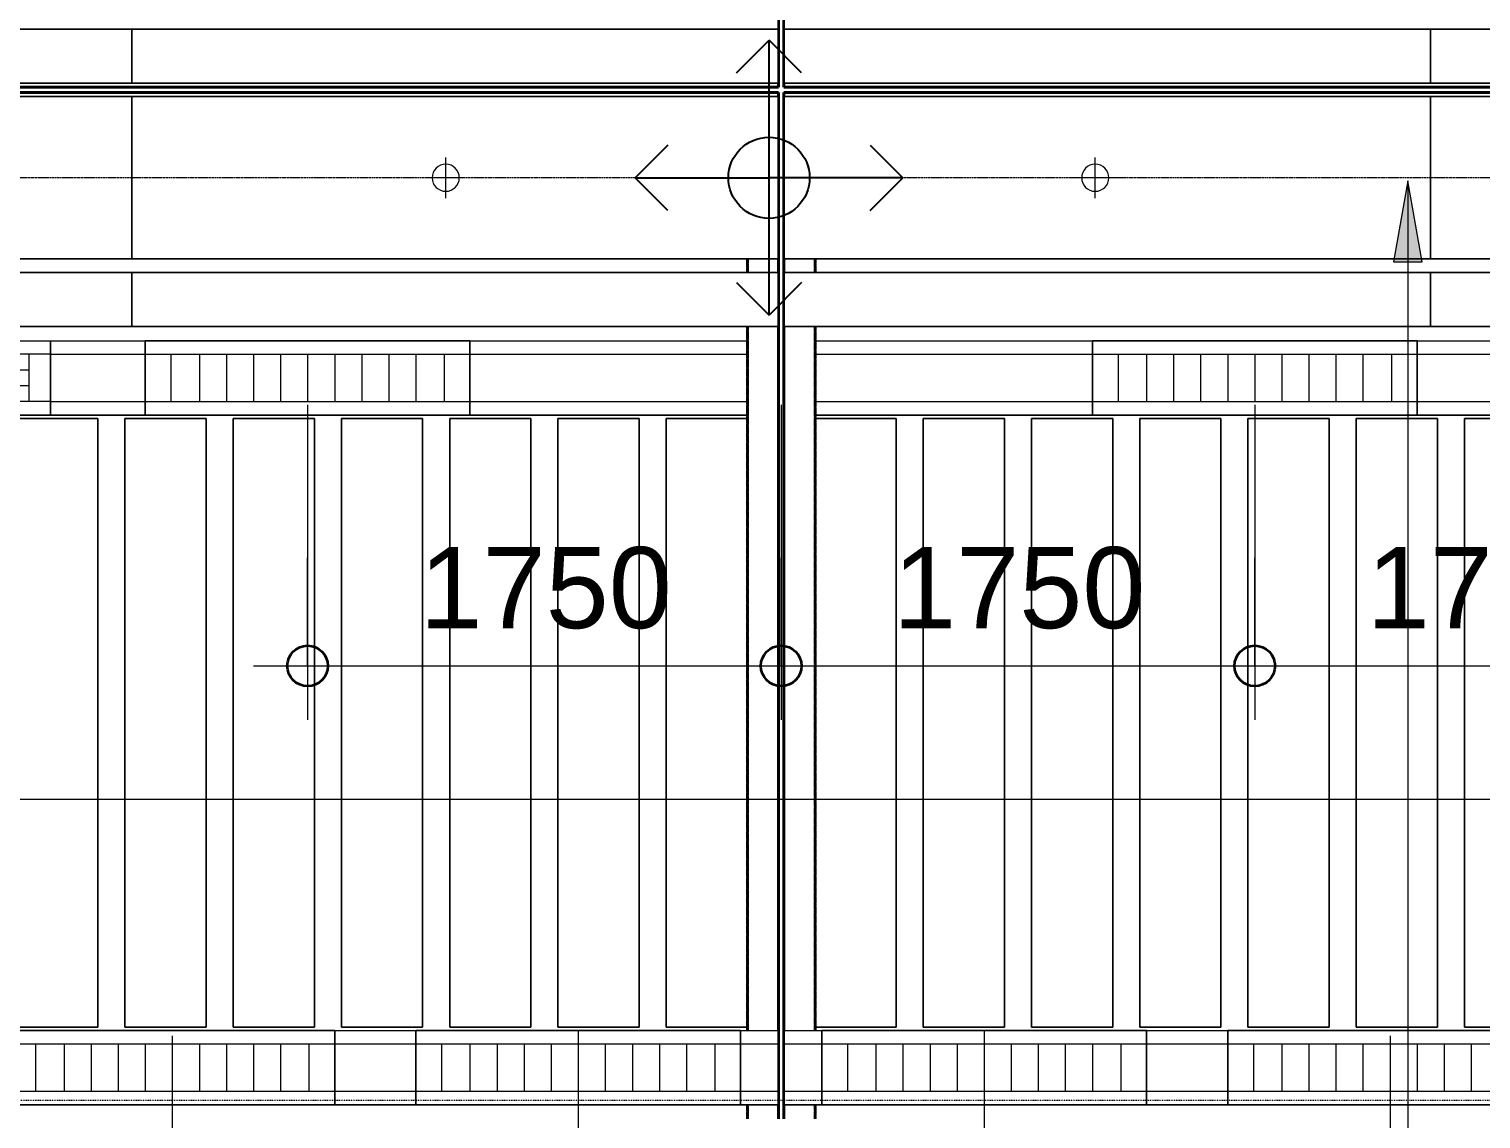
# Model space of a CAD drawing. Header units: millimetres. Extents: x -794326 to -715748, y -17796 to 22353.
# Drawn here: x -787362 to -781996, y 99 to 4129 of the extents above; entities that cross this region are included whole.
import ezdxf

# ---------------------------------------------------------------- set-up
doc = ezdxf.new("R2010")
doc.units = ezdxf.units.MM
for name, pattern in [('- SOM Dash 1_8_', [4.7625, 3.175, -1.5875]), ('DASH', [6.35, 3.175, -3.175]), ('DPA_Grid _ Level 100', [10, 5.5, -1.6, 1.3, -1.6]), ('DPA_Hidden 50', [3, 2, -1])]:
    doc.linetypes.add(name, pattern=pattern)
for name, color, linetype, lineweight in [('A-ANNO-DIMS', 1, 'Continuous', 9), ('A-ANNO-DIMS-100', 1, 'Continuous', 9), ('A-ANNO-NOTE', 3, 'Continuous', 25), ('A-DETL', 1, 'Continuous', 70), ('A-DETL-GENF', 2, 'Continuous', 35), ('A-GLAZ-CURT', 2, 'Continuous', 9), ('E-LITE-EQPM', 2, 'Continuous', 35), ('G-ANNO-TEXT', 3, 'Continuous', 9), ('I-WALL-E', 2, 'Continuous', 35), ('Q-SPCQ', 2, 'Continuous', 35), ('Q-SPCQ-HDLN', 2, 'DASH', 9), ('S-GRID', 251, 'Continuous', 9)]:
    doc.layers.add(name, color=color, linetype=linetype, lineweight=lineweight)
doc.styles.add('Arial_2', font='arial.ttf', dxfattribs={"height": 300})
doc.dimstyles.new('DPA-DIM-3_0_C-C', dxfattribs={"dimscale": 304.8, "dimtxt": 306.07782, "dimasz": 0.492126, "dimexe": 0.656168, "dimexo": 0.0625, "dimgap": 0.164042, "dimtad": 1, "dimdec": 0, "dimzin": 0, "dimdsep": 46, "dimtxsty": 'Arial_2', "dimblk1": 'DOTBLANK', "dimblk2": 'DOTBLANK', "dimsah": 1, "dimcen": 0.09, "dimdle": 0.656168, "dimadec": 8, "dimazin": 0, "dimtfac": 1, "dimtdec": 4, "dimtix": 1, "dimtmove": 0, "dimatfit": 3, "dimfxl": 1.312336, "dimfxlon": 1, "dimtvp": 1, "dimtolj": 1, "dimtzin": 0, "dimarcsym": 2})

# ---------------------------------------------------------------- blocks, each defined once
blk = doc.blocks.new('DPA_CP_Metal Ceiling Panel - Vertical Panel with Gap-11114031-4282-01 ENLARGED LOWER PLATFORM LEVEL - REFLECTED CEILING PLAN - SHEET 3')
at = {"layer": 'A-GLAZ-CURT'}
for p, q in [((-785007.4, 2689), (-785007.4, 439)), ((-784707.4, 2689), (-785007.4, 2689)), ((-784707.4, 2689), (-785007.4, 2689)), ((-785007.4, 2689), (-785007.4, 439)), ((-785007.4, 439), (-785007.4, 2689)), ((-785007.4, 2689), (-784707.4, 2689)), ((-784707.4, 2689), (-784707.4, 439)), ((-784707.4, 439), (-784707.4, 2689)), ((-784707.4, 2689), (-784707.4, 439)), ((-784707.4, 439), (-785007.4, 439)), ((-785007.4, 439), (-784707.4, 439)), ((-784707.4, 439), (-785007.4, 439))]:
    blk.add_line(p, q, dxfattribs=at)
blk = doc.blocks.new('DPA_CP_Metal Ceiling Luminaire2 - Linear Luminaire-12404975-4282-01 ENLARGED LOWER PLATFORM LEVEL - REFLECTED CEILING PLAN - SHEET 3')
at = {"layer": 'A-GLAZ-CURT'}
for p, q in [((-786932.4, 2701.5), (-786932.4, 2976.5)), ((-786932.4, 2976.5), (-785732.4, 2976.5)), ((-786932.4, 2976.5), (-786932.4, 2701.5)), ((-785732.4, 2976.5), (-786932.4, 2976.5)), ((-786932.4, 2976.5), (-785732.4, 2976.5)), ((-785732.4, 2976.5), (-785732.4, 2701.5)), ((-785732.4, 2701.5), (-785732.4, 2976.5)), ((-786932.4, 2939), (-786932.4, 2701.5)), ((-786932.4, 2926.5), (-785732.4, 2926.5)), ((-785732.4, 2939), (-785732.4, 2701.5)), ((-786932.4, 2751.5), (-785732.4, 2751.5)), ((-785732.4, 2701.5), (-786932.4, 2701.5)), ((-785732.4, 2701.5), (-786932.4, 2701.5)), ((-786932.4, 2701.5), (-785732.4, 2701.5))]:
    blk.add_line(p, q, dxfattribs=at)
at = {"layer": 'A-GLAZ-CURT', "linetype": 'DPA_Hidden 50'}
for p, q in [((-786837.4, 2926.5), (-786837.4, 2751.5)), ((-786732.4, 2926.5), (-786732.4, 2751.5)), ((-786632.4, 2926.5), (-786632.4, 2751.5)), ((-786532.4, 2926.5), (-786532.4, 2751.5)), ((-786432.4, 2926.5), (-786432.4, 2751.5)), ((-786332.4, 2926.5), (-786332.4, 2751.5)), ((-786232.4, 2926.5), (-786232.4, 2751.5)), ((-786132.4, 2926.5), (-786132.4, 2751.5)), ((-786032.4, 2926.5), (-786032.4, 2751.5)), ((-785932.4, 2926.5), (-785932.4, 2751.5)), ((-785827.4, 2926.5), (-785827.4, 2751.5))]:
    blk.add_line(p, q, dxfattribs=at)
blk = doc.blocks.new('DPA_CP_Metal Ceiling Panel1 - Horizontal with Gap-13297912-4282-01 ENLARGED LOWER PLATFORM LEVEL - REFLECTED CEILING PLAN - SHEET 3')
at = {"layer": 'A-GLAZ-CURT'}
for p, q in [((-786232.4, 151.5), (-786232.4, 426.5)), ((-786232.4, 151.5), (-786232.4, 426.5)), ((-786232.4, 426.5), (-785932.4, 426.5)), ((-786232.4, 426.5), (-785932.4, 426.5)), ((-786232.4, 151.5), (-786232.4, 426.5)), ((-786232.4, 376.5), (-785932.4, 376.5)), ((-785932.4, 151.5), (-785932.4, 426.5)), ((-785932.4, 426.5), (-785932.4, 151.5)), ((-785932.4, 426.5), (-785932.4, 151.5)), ((-786232.4, 201.5), (-785932.4, 201.5)), ((-786232.4, 151.5), (-785932.4, 151.5)), ((-785932.4, 151.5), (-786232.4, 151.5)), ((-785932.4, 151.5), (-786232.4, 151.5))]:
    blk.add_line(p, q, dxfattribs=at)
blk = doc.blocks.new('DPA_CP_Metal Ceiling Panel1 - Horizontal with Gap-V15-4282-01 ENLARGED LOWER PLATFORM LEVEL - REFLECTED CEILING PLAN - SHEET 3')
at = {"layer": 'A-GLAZ-CURT'}
for p, q in [((-784732.4, 151.5), (-784732.4, 426.5)), ((-784732.4, 151.5), (-784732.4, 426.5)), ((-784732.4, 426.5), (-784592.4, 426.5)), ((-784732.4, 426.5), (-784592.4, 426.5)), ((-784732.4, 151.5), (-784732.4, 426.5)), ((-784732.4, 376.5), (-784592.4, 376.5)), ((-784572.4, 426.5), (-784432.4, 426.5)), ((-784572.4, 426.5), (-784432.4, 426.5)), ((-784572.4, 376.5), (-784432.4, 376.5)), ((-784432.4, 151.5), (-784432.4, 426.5)), ((-784432.4, 426.5), (-784432.4, 151.5)), ((-784432.4, 426.5), (-784432.4, 151.5)), ((-784732.4, 201.5), (-784592.4, 201.5)), ((-784572.4, 201.5), (-784432.4, 201.5)), ((-784732.4, 151.5), (-784592.4, 151.5)), ((-784592.4, 151.5), (-784732.4, 151.5)), ((-784592.4, 151.5), (-784732.4, 151.5)), ((-784572.4, 151.5), (-784432.4, 151.5)), ((-784432.4, 151.5), (-784572.4, 151.5)), ((-784432.4, 151.5), (-784572.4, 151.5))]:
    blk.add_line(p, q, dxfattribs=at)
blk = doc.blocks.new('DPA_Speciality_PlatformScreenDoor - Length_135300-12767973-4282-01 ENLARGED LOWER PLATFORM LEVEL - REFLECTED CEILING PLAN - SHEET 3')
at = {"layer": 'Q-SPCQ-HDLN'}
blk.add_line((73451.3, -400), (3946, -400), dxfattribs=at)
blk = doc.blocks.new('System Panel - DPA-AR_Metal Ceiling Rectangular Panel-13139266-4282-01 ENLARGED LOWER PLATFORM LEVEL - REFLECTED CEILING PLAN - SHEET 3')
at = {"layer": 'A-GLAZ-CURT'}
for p, q in [((-786982.4, 4129), (-789107.4, 4129)), ((-789107.4, 4129), (-786982.4, 4129)), ((-786982.4, 3929), (-786982.4, 4129)), ((-786982.4, 4129), (-786982.4, 3929)), ((-789107.3, 3929), (-786982.4, 3929)), ((-786982.4, 3929), (-789107.3, 3929))]:
    blk.add_line(p, q, dxfattribs=at)
blk = doc.blocks.new('System Panel - DPA-AR_Metal Ceiling Rectangular Panel-V16-4282-01 ENLARGED LOWER PLATFORM LEVEL - REFLECTED CEILING PLAN - SHEET 3')
at = {"layer": 'A-GLAZ-CURT'}
for p, q in [((-784592.4, 4129), (-786982.4, 4129)), ((-786982.4, 4129), (-786982.4, 3929)), ((-786982.4, 3929), (-786982.4, 4129)), ((-786982.4, 4129), (-784592.4, 4129)), ((-786982.4, 3929), (-784592.3, 3929)), ((-784592.3, 3929), (-786982.4, 3929))]:
    blk.add_line(p, q, dxfattribs=at)
blk = doc.blocks.new('System Panel - DPA-AR_Metal Ceiling Rectangular Panel-V17-4282-01 ENLARGED LOWER PLATFORM LEVEL - REFLECTED CEILING PLAN - SHEET 3')
at = {"layer": 'A-GLAZ-CURT'}
for p, q in [((-782182.4, 4129), (-784572.4, 4129)), ((-784572.4, 4129), (-782182.4, 4129)), ((-782182.4, 3929), (-782182.4, 4129)), ((-782182.4, 4129), (-782182.4, 3929)), ((-784572.4, 3929), (-782182.4, 3929)), ((-782182.4, 3929), (-784572.4, 3929))]:
    blk.add_line(p, q, dxfattribs=at)
blk = doc.blocks.new('System Panel - DPA-AR_Metal Ceiling Rectangular Panel-V18-4282-01 ENLARGED LOWER PLATFORM LEVEL - REFLECTED CEILING PLAN - SHEET 3')
at = {"layer": 'A-GLAZ-CURT'}
for p, q in [((-780057.4, 4129), (-782182.4, 4129)), ((-782182.4, 4129), (-782182.4, 3929)), ((-782182.4, 3929), (-782182.4, 4129)), ((-782182.4, 4129), (-780057.4, 4129)), ((-780057.4, 3929), (-780057.4, 4129)), ((-780057.4, 4129), (-780057.4, 3929)), ((-782182.4, 3929), (-780057.4, 3929)), ((-780057.4, 3929), (-782182.4, 3929))]:
    blk.add_line(p, q, dxfattribs=at)
blk = doc.blocks.new('System Panel - DPA-AR_Metal Ceiling Rectangular Panel-V19-4282-01 ENLARGED LOWER PLATFORM LEVEL - REFLECTED CEILING PLAN - SHEET 3')
at = {"layer": 'A-GLAZ-CURT'}
for p, q in [((-786982.4, 3229), (-789107.3, 3229)), ((-789107.3, 3229), (-786982.4, 3229)), ((-786982.4, 3029), (-786982.4, 3229)), ((-786982.4, 3229), (-786982.4, 3029)), ((-789107.4, 3029), (-786982.4, 3029)), ((-786982.4, 3029), (-789107.4, 3029))]:
    blk.add_line(p, q, dxfattribs=at)
blk = doc.blocks.new('System Panel - DPA-AR_Metal Ceiling Rectangular Panel-V20-4282-01 ENLARGED LOWER PLATFORM LEVEL - REFLECTED CEILING PLAN - SHEET 3')
at = {"layer": 'A-GLAZ-CURT'}
for p, q in [((-784592.4, 3229), (-786982.4, 3229)), ((-786982.4, 3229), (-786982.4, 3029)), ((-786982.4, 3029), (-786982.4, 3229)), ((-786982.4, 3229), (-784592.4, 3229)), ((-786982.4, 3029), (-784592.4, 3029)), ((-784592.4, 3029), (-786982.4, 3029))]:
    blk.add_line(p, q, dxfattribs=at)
blk = doc.blocks.new('System Panel - DPA-AR_Metal Ceiling Rectangular Panel-13139320-4282-01 ENLARGED LOWER PLATFORM LEVEL - REFLECTED CEILING PLAN - SHEET 3')
at = {"layer": 'A-GLAZ-CURT'}
for p, q in [((-786982.4, 3879), (-789107.3, 3879)), ((-789107.3, 3879), (-786982.4, 3879)), ((-786982.4, 3279), (-786982.4, 3879)), ((-786982.4, 3879), (-786982.4, 3279)), ((-789107.3, 3279), (-786982.4, 3279)), ((-786982.4, 3279), (-789107.3, 3279))]:
    blk.add_line(p, q, dxfattribs=at)
blk = doc.blocks.new('System Panel - DPA-AR_Metal Ceiling Rectangular Panel-13139299-4282-01 ENLARGED LOWER PLATFORM LEVEL - REFLECTED CEILING PLAN - SHEET 3')
at = {"layer": 'A-GLAZ-CURT'}
for p, q in [((-784592.3, 3879), (-786982.4, 3879)), ((-786982.4, 3879), (-786982.4, 3279)), ((-786982.4, 3279), (-786982.4, 3879)), ((-786982.4, 3879), (-784592.3, 3879)), ((-786982.4, 3279), (-784592.4, 3279)), ((-784592.4, 3279), (-786982.4, 3279))]:
    blk.add_line(p, q, dxfattribs=at)
blk = doc.blocks.new('System Panel - DPA-AR_Metal Ceiling Rectangular Panel-V21-4282-01 ENLARGED LOWER PLATFORM LEVEL - REFLECTED CEILING PLAN - SHEET 3')
at = {"layer": 'A-GLAZ-CURT'}
for p, q in [((-782182.4, 3879), (-784572.4, 3879)), ((-784572.4, 3879), (-782182.4, 3879)), ((-782182.4, 3279), (-782182.4, 3879)), ((-782182.4, 3879), (-782182.4, 3279)), ((-784572.4, 3279), (-782182.4, 3279)), ((-782182.4, 3279), (-784572.4, 3279))]:
    blk.add_line(p, q, dxfattribs=at)
blk = doc.blocks.new('System Panel - DPA-AR_Metal Ceiling Rectangular Panel-V22-4282-01 ENLARGED LOWER PLATFORM LEVEL - REFLECTED CEILING PLAN - SHEET 3')
at = {"layer": 'A-GLAZ-CURT'}
for p, q in [((-780057.4, 3879), (-782182.4, 3879)), ((-782182.4, 3879), (-782182.4, 3279)), ((-782182.4, 3279), (-782182.4, 3879)), ((-782182.4, 3879), (-780057.4, 3879)), ((-780057.4, 3279), (-780057.4, 3879)), ((-780057.4, 3879), (-780057.4, 3279)), ((-782182.4, 3279), (-780057.4, 3279)), ((-780057.4, 3279), (-782182.4, 3279))]:
    blk.add_line(p, q, dxfattribs=at)
blk = doc.blocks.new('DPA_CP_Metal Ceiling Air Supply1 - Linear Diffuser Air Supply-12404980-4282-01 ENLARGED LOWER PLATFORM LEVEL - REFLECTED CEILING PLAN - SHEET 3')
at = {"layer": 'A-GLAZ-CURT'}
for p, q in [((-788882.4, 2701.5), (-788882.4, 2976.5)), ((-788882.4, 2976.5), (-787282.4, 2976.5)), ((-788882.4, 2701.5), (-788882.4, 2976.5)), ((-788882.4, 2976.5), (-787282.4, 2976.5)), ((-788882.4, 2976.5), (-787282.4, 2976.5)), ((-788882.4, 2701.5), (-788882.4, 2976.5)), ((-787282.4, 2701.5), (-787282.4, 2976.5)), ((-787282.4, 2976.5), (-787282.4, 2701.5)), ((-787282.4, 2976.5), (-787282.4, 2701.5)), ((-787282.4, 2926.5), (-788882.4, 2926.5)), ((-788802.4, 2926.5), (-788802.4, 2751.5)), ((-787362.4, 2926.5), (-787362.4, 2751.5)), ((-787282.4, 2751.5), (-788882.4, 2751.5)), ((-788882.4, 2701.5), (-787282.4, 2701.5)), ((-787282.4, 2701.5), (-788882.4, 2701.5)), ((-787282.4, 2701.5), (-788882.4, 2701.5))]:
    blk.add_line(p, q, dxfattribs=at)
at = {"layer": 'A-GLAZ-CURT', "linetype": 'DPA_Hidden 50'}
for p, q in [((-787362.4, 2868.2), (-788802.4, 2868.2)), ((-787362.4, 2809.9), (-788802.4, 2809.9))]:
    blk.add_line(p, q, dxfattribs=at)
blk = doc.blocks.new('DPA_CP_Metal Ceiling Panel1 - Horizontal with Gap-16028279-4282-01 ENLARGED LOWER PLATFORM LEVEL - REFLECTED CEILING PLAN - SHEET 3')
at = {"layer": 'A-GLAZ-CURT'}
for p, q in [((-787282.4, 2701.5), (-787282.4, 2976.5)), ((-787282.4, 2701.5), (-787282.4, 2976.5)), ((-787282.4, 2976.5), (-786932.4, 2976.5)), ((-787282.4, 2976.5), (-786932.4, 2976.5)), ((-787282.4, 2701.5), (-787282.4, 2976.5)), ((-786932.4, 2701.5), (-786932.4, 2976.5)), ((-786932.4, 2976.5), (-786932.4, 2701.5)), ((-786932.4, 2976.5), (-786932.4, 2701.5)), ((-787282.4, 2926.5), (-786932.4, 2926.5)), ((-787282.4, 2751.5), (-786932.4, 2751.5)), ((-787282.4, 2701.5), (-786932.4, 2701.5)), ((-786932.4, 2701.5), (-787282.4, 2701.5)), ((-786932.4, 2701.5), (-787282.4, 2701.5))]:
    blk.add_line(p, q, dxfattribs=at)
blk = doc.blocks.new('LGF_DL_SAA_LowPower_DL1a - LGF_DL_SAA_LowPower_DL1a-8832329-4282-01 ENLARGED LOWER PLATFORM LEVEL - REFLECTED CEILING PLAN - SHEET 3')
at = {"layer": 'A-DETL-GENF', "lineweight": 9}
for p, q in [((0, 75), (0, -75)), ((72.5, 0), (-72.5, 0))]:
    blk.add_line(p, q, dxfattribs=at)
blk.add_circle((0, 0), 50, dxfattribs=at)
blk = doc.blocks.new('DPA_CP_Metal Ceiling Panel1 - Horizontal with Gap-16029539-4282-01 ENLARGED LOWER PLATFORM LEVEL - REFLECTED CEILING PLAN - SHEET 3')
at = {"layer": 'A-GLAZ-CURT'}
for p, q in [((-785732.4, 2701.5), (-785732.4, 2976.5)), ((-785732.4, 2701.5), (-785732.4, 2976.5)), ((-785732.4, 2976.5), (-784707.4, 2976.5)), ((-785732.4, 2976.5), (-784707.4, 2976.5)), ((-785732.4, 2701.5), (-785732.4, 2976.5)), ((-784707.4, 2701.5), (-784707.4, 2976.5)), ((-784707.4, 2976.5), (-784707.4, 2701.5)), ((-784707.4, 2976.5), (-784707.4, 2701.5)), ((-785732.4, 2926.5), (-784707.4, 2926.5)), ((-785732.4, 2751.5), (-784707.4, 2751.5)), ((-785732.4, 2701.5), (-784707.4, 2701.5)), ((-784707.4, 2701.5), (-785732.4, 2701.5)), ((-784707.4, 2701.5), (-785732.4, 2701.5))]:
    blk.add_line(p, q, dxfattribs=at)
blk = doc.blocks.new('DPA_CP_Metal Ceiling Panel1 - Horizontal with Gap-16029635-4282-01 ENLARGED LOWER PLATFORM LEVEL - REFLECTED CEILING PLAN - SHEET 3')
at = {"layer": 'A-GLAZ-CURT'}
for p, q in [((-784457.4, 2701.5), (-784457.4, 2976.5)), ((-784457.4, 2701.5), (-784457.4, 2976.5)), ((-784457.4, 2976.5), (-783432.4, 2976.5)), ((-784457.4, 2976.5), (-783432.4, 2976.5)), ((-784457.4, 2701.5), (-784457.4, 2976.5)), ((-783432.4, 2701.5), (-783432.4, 2976.5)), ((-783432.4, 2976.5), (-783432.4, 2701.5)), ((-783432.4, 2976.5), (-783432.4, 2701.5)), ((-784457.4, 2926.5), (-783432.4, 2926.5)), ((-784457.4, 2751.5), (-783432.4, 2751.5)), ((-784457.4, 2701.5), (-783432.4, 2701.5)), ((-783432.4, 2701.5), (-784457.4, 2701.5)), ((-783432.4, 2701.5), (-784457.4, 2701.5))]:
    blk.add_line(p, q, dxfattribs=at)
blk = doc.blocks.new('DIMBLOCK54-4282-01 ENLARGED LOWER PLATFORM LEVEL - REFLECTED CEILING PLAN - SHEET 3')
at = {"layer": 'A-ANNO-DIMS-100'}
for p, q in [((-786332.4, 2174.2), (-786332.4, 1574.2)), ((-786332.4, 1774.2), (-786332.4, 2174.2)), ((-784582.4, 2174.2), (-784582.4, 1574.2)), ((-784582.4, 1774.2), (-784582.4, 2174.2)), ((-786532.4, 1774.2), (-784582.4, 1774.2))]:
    blk.add_line(p, q, dxfattribs=at)
at = {"layer": 'A-ANNO-DIMS-100', "lineweight": 35}
for centre in [(-786332.4, 1774.2), (-784582.4, 1774.2)]:
    blk.add_circle(centre, 75, dxfattribs=at)
at = {"layer": 'A-ANNO-DIMS-100', "color": 0, "insert": (-785918.8, 2213.7), "char_height": 300, "width": 1107.531, "attachment_point": 1, "line_spacing_factor": 0.941778, "style": 'Arial_2'}
blk.add_mtext('1750', dxfattribs=at)
blk = doc.blocks.new('_DotBlank')
at = {"color": 0, "linetype": 'ByBlock', "lineweight": -2}
blk.add_line((-0.5, 0), (-1, 0), dxfattribs=at)
blk.add_circle((0, 0), 0.5, dxfattribs=at)
blk = doc.blocks.new('DIMBLOCK55-4282-01 ENLARGED LOWER PLATFORM LEVEL - REFLECTED CEILING PLAN - SHEET 3')
at = {"layer": 'A-ANNO-DIMS-100'}
for p, q in [((-784582.4, 2174.2), (-784582.4, 1574.2)), ((-784582.4, 1774.2), (-784582.4, 2174.2)), ((-782832.4, 2174.2), (-782832.4, 1574.2)), ((-782832.4, 1774.2), (-782832.4, 2174.2)), ((-784582.4, 1774.2), (-782832.4, 1774.2))]:
    blk.add_line(p, q, dxfattribs=at)
at = {"layer": 'A-ANNO-DIMS-100', "lineweight": 35}
for centre in [(-784582.4, 1774.2), (-782832.4, 1774.2)]:
    blk.add_circle(centre, 75, dxfattribs=at)
at = {"layer": 'A-ANNO-DIMS-100', "color": 0, "insert": (-784168.8, 2213.7), "char_height": 300, "width": 1107.531, "attachment_point": 1, "line_spacing_factor": 0.941778, "style": 'Arial_2'}
blk.add_mtext('1750', dxfattribs=at)
blk = doc.blocks.new('DIMBLOCK56-4282-01 ENLARGED LOWER PLATFORM LEVEL - REFLECTED CEILING PLAN - SHEET 3')
at = {"layer": 'A-ANNO-DIMS-100'}
for p, q in [((-782832.4, 2174.2), (-782832.4, 1574.2)), ((-782832.4, 1774.2), (-782832.4, 2174.2)), ((-781082.4, 2174.2), (-781082.4, 1574.2)), ((-781082.4, 1774.2), (-781082.4, 2174.2)), ((-782832.4, 1774.2), (-780882.4, 1774.2))]:
    blk.add_line(p, q, dxfattribs=at)
at = {"layer": 'A-ANNO-DIMS-100', "lineweight": 35}
for centre in [(-782832.4, 1774.2), (-781082.4, 1774.2)]:
    blk.add_circle(centre, 75, dxfattribs=at)
at = {"layer": 'A-ANNO-DIMS-100', "color": 0, "insert": (-782418.8, 2213.7), "char_height": 300, "width": 1107.531, "attachment_point": 1, "line_spacing_factor": 0.941778, "style": 'Arial_2'}
blk.add_mtext('1750', dxfattribs=at)
blk = doc.blocks.new('DPA_AN_Setting out - Center-8732820-4282-01 ENLARGED LOWER PLATFORM LEVEL - REFLECTED CEILING PLAN - SHEET 3')
at = {"layer": 'A-ANNO-NOTE'}
for p, q in [((-1.206, 3.877), (0, 5.083)), ((1.206, 3.877), (0, 5.083)), ((0, 0), (0, 5.083)), ((-3.744, 1.206), (-4.95, 0)), ((3.744, 1.206), (4.95, 0)), ((-3.744, -1.206), (-4.95, 0)), ((-4.95, 0), (0, 0)), ((4.95, 0), (0, 0)), ((3.744, -1.206), (4.95, 0)), ((0, -5.083), (0, 0)), ((-1.206, -3.877), (0, -5.083)), ((1.206, -3.877), (0, -5.083))]:
    blk.add_line(p, q, dxfattribs=at)
blk.add_circle((0, 0), 1.5, dxfattribs=at)
blk = doc.blocks.new('DPA_AN_Section Line - UP-Left-16619322-4282-01 ENLARGED LOWER PLATFORM LEVEL - REFLECTED CEILING PLAN - SHEET 3')
at = {"layer": 'A-ANNO-NOTE', "lineweight": 9}
blk.add_line((7.5, 0), (177, 0), dxfattribs=at)

msp = doc.modelspace()

# ---------------------------------------------------------------- hatches: boundary and pattern name
at = {"layer": 'G-ANNO-TEXT'}
msp.add_hatch(color=7, dxfattribs=at).paths.add_polyline_path([(-782266.8, 3568), (-782319.7, 3268), (-782213.9, 3268)])

# ---------------------------------------------------------------- linework, layer by layer
at = {"layer": 'A-DETL', "color": 55, "linetype": 'DPA_Hidden 50', "lineweight": 9}
for p, q in [((-786332.4, 2739), (-786332.4, 1839)), ((-784582.4, 2739), (-784582.4, 1839)), ((-782832.4, 2739), (-782832.4, 1839)), ((-786832.4, 406.5), (-786832.4, -1393.5)), ((-785332.4, 426.5), (-785332.4, -1393.5)), ((-785332.4, 426.5), (-785332.4, -1393.5)), ((-783832.4, 426.5), (-783832.4, -1393.5)), ((-782332.4, 406.5), (-782332.4, -1393.5))]:
    msp.add_line(p, q, dxfattribs=at)
at = {"layer": 'G-ANNO-TEXT', "color": 10}
for p, q in [((-782266.8, 3568), (-782319.7, 3268)), ((-782213.9, 3268), (-782266.8, 3568)), ((-782266.8, 3568), (-782266.8, -2871.1)), ((-782319.7, 3268), (-782213.9, 3268))]:
    msp.add_line(p, q, dxfattribs=at)
at = {"layer": 'I-WALL-E'}
for p, q in [((-784592.4, 6336.5), (-784592.4, 3914)), ((-784572.4, 3914), (-784572.4, 6336.5)), ((-784592.4, 3914), (-784592.4, 3929)), ((-784572.4, 3929), (-784572.4, 3914)), ((-789107.3, 3914), (-784592.4, 3914)), ((-784592.4, 3914), (-789107.3, 3914)), ((-789107.3, 3894), (-784592.4, 3894)), ((-784592.4, 3894), (-789107.3, 3894)), ((-784592.4, 3879), (-784592.4, 3894)), ((-784592.4, 3894), (-784592.4, 99)), ((-784572.4, 3914), (-780057.4, 3914)), ((-780057.4, 3914), (-784572.4, 3914)), ((-784572.4, 3894), (-780057.4, 3894)), ((-780057.4, 3894), (-784572.4, 3894)), ((-784572.4, 99), (-784572.4, 3894)), ((-784572.4, 3894), (-784572.4, 3879)), ((-784592.4, 3229), (-784592.4, 3279)), ((-784572.4, 3279), (-784572.4, 3229)), ((-784592.4, 426.5), (-784592.4, 3029)), ((-784572.4, 3029), (-784572.4, 426.5)), ((-784592.4, 99), (-784592.4, 151.5)), ((-784572.4, 151.5), (-784572.4, 99))]:
    msp.add_line(p, q, dxfattribs=at)
at = {"layer": 'I-WALL-E', "color": 8, "linetype": '- SOM Dash 1_8_'}
for p, q in [((-784707.4, 3229), (-784707.4, 3279)), ((-784707.4, 3279), (-784707.4, 3229)), ((-784457.4, 3229), (-784457.4, 3279)), ((-784457.4, 3279), (-784457.4, 3229)), ((-784707.4, 2689), (-784707.4, 3029)), ((-784707.4, 3029), (-784707.4, 426.5)), ((-784457.4, 426.5), (-784457.4, 3029)), ((-784457.4, 3029), (-784457.4, 2689)), ((-784707.4, 439), (-784707.4, 2689)), ((-784457.4, 2689), (-784457.4, 439)), ((-784707.4, 426.5), (-784707.4, 439)), ((-784457.4, 439), (-784457.4, 426.5)), ((-784707.4, 99), (-784707.4, 151.5)), ((-784707.4, 151.5), (-784707.4, 99)), ((-784457.4, 99), (-784457.4, 151.5)), ((-784457.4, 151.5), (-784457.4, 99))]:
    msp.add_line(p, q, dxfattribs=at)
at = {"layer": 'S-GRID', "linetype": 'DPA_Grid _ Level 100'}
msp.add_line((-720981.3, 3579), (-792981.8, 3579), dxfattribs=at)

# ---------------------------------------------------------------- block references
at = {"layer": 'A-ANNO-NOTE', "xscale": 100, "yscale": 100, "zscale": 100}
msp.add_blockref('DPA_AN_Setting out - Center-8732820-4282-01 ENLARGED LOWER PLATFORM LEVEL - REFLECTED CEILING PLAN - SHEET 3', (-784627.4, 3579), dxfattribs=at)
at = {"layer": 'A-ANNO-NOTE', "xscale": 100, "yscale": 100, "zscale": 100, "rotation": 180}
msp.add_blockref('DPA_AN_Section Line - UP-Left-16619322-4282-01 ENLARGED LOWER PLATFORM LEVEL - REFLECTED CEILING PLAN - SHEET 3', (-773842.8, 1280.3), dxfattribs=at)
at = {"layer": 'A-GLAZ-CURT'}
for name, p in [('System Panel - DPA-AR_Metal Ceiling Rectangular Panel-13139266-4282-01 ENLARGED LOWER PLATFORM LEVEL - REFLECTED CEILING PLAN - SHEET 3', (0, 0)), ('System Panel - DPA-AR_Metal Ceiling Rectangular Panel-V16-4282-01 ENLARGED LOWER PLATFORM LEVEL - REFLECTED CEILING PLAN - SHEET 3', (0, 0)), ('System Panel - DPA-AR_Metal Ceiling Rectangular Panel-V17-4282-01 ENLARGED LOWER PLATFORM LEVEL - REFLECTED CEILING PLAN - SHEET 3', (0, 0)), ('System Panel - DPA-AR_Metal Ceiling Rectangular Panel-V18-4282-01 ENLARGED LOWER PLATFORM LEVEL - REFLECTED CEILING PLAN - SHEET 3', (0, 0)), ('System Panel - DPA-AR_Metal Ceiling Rectangular Panel-13139320-4282-01 ENLARGED LOWER PLATFORM LEVEL - REFLECTED CEILING PLAN - SHEET 3', (0, 0)), ('System Panel - DPA-AR_Metal Ceiling Rectangular Panel-13139299-4282-01 ENLARGED LOWER PLATFORM LEVEL - REFLECTED CEILING PLAN - SHEET 3', (0, 0)), ('System Panel - DPA-AR_Metal Ceiling Rectangular Panel-V21-4282-01 ENLARGED LOWER PLATFORM LEVEL - REFLECTED CEILING PLAN - SHEET 3', (0, 0)), ('System Panel - DPA-AR_Metal Ceiling Rectangular Panel-V22-4282-01 ENLARGED LOWER PLATFORM LEVEL - REFLECTED CEILING PLAN - SHEET 3', (0, 0)), ('System Panel - DPA-AR_Metal Ceiling Rectangular Panel-V19-4282-01 ENLARGED LOWER PLATFORM LEVEL - REFLECTED CEILING PLAN - SHEET 3', (0, 0)), ('System Panel - DPA-AR_Metal Ceiling Rectangular Panel-V20-4282-01 ENLARGED LOWER PLATFORM LEVEL - REFLECTED CEILING PLAN - SHEET 3', (0, 0)), ('System Panel - DPA-AR_Metal Ceiling Rectangular Panel-V17-4282-01 ENLARGED LOWER PLATFORM LEVEL - REFLECTED CEILING PLAN - SHEET 3', (0, -900)), ('System Panel - DPA-AR_Metal Ceiling Rectangular Panel-V18-4282-01 ENLARGED LOWER PLATFORM LEVEL - REFLECTED CEILING PLAN - SHEET 3', (0, -900)), ('DPA_CP_Metal Ceiling Air Supply1 - Linear Diffuser Air Supply-12404980-4282-01 ENLARGED LOWER PLATFORM LEVEL - REFLECTED CEILING PLAN - SHEET 3', (0, 0)), ('DPA_CP_Metal Ceiling Air Supply1 - Linear Diffuser Air Supply-12404980-4282-01 ENLARGED LOWER PLATFORM LEVEL - REFLECTED CEILING PLAN - SHEET 3', (0, 0)), ('DPA_CP_Metal Ceiling Air Supply1 - Linear Diffuser Air Supply-12404980-4282-01 ENLARGED LOWER PLATFORM LEVEL - REFLECTED CEILING PLAN - SHEET 3', (0, 0)), ('DPA_CP_Metal Ceiling Panel1 - Horizontal with Gap-16028279-4282-01 ENLARGED LOWER PLATFORM LEVEL - REFLECTED CEILING PLAN - SHEET 3', (0, 0)), ('DPA_CP_Metal Ceiling Panel1 - Horizontal with Gap-16028279-4282-01 ENLARGED LOWER PLATFORM LEVEL - REFLECTED CEILING PLAN - SHEET 3', (0, 0)), ('DPA_CP_Metal Ceiling Panel1 - Horizontal with Gap-16028279-4282-01 ENLARGED LOWER PLATFORM LEVEL - REFLECTED CEILING PLAN - SHEET 3', (0, 0)), ('DPA_CP_Metal Ceiling Luminaire2 - Linear Luminaire-12404975-4282-01 ENLARGED LOWER PLATFORM LEVEL - REFLECTED CEILING PLAN - SHEET 3', (0, 0)), ('DPA_CP_Metal Ceiling Luminaire2 - Linear Luminaire-12404975-4282-01 ENLARGED LOWER PLATFORM LEVEL - REFLECTED CEILING PLAN - SHEET 3', (0, 0)), ('DPA_CP_Metal Ceiling Luminaire2 - Linear Luminaire-12404975-4282-01 ENLARGED LOWER PLATFORM LEVEL - REFLECTED CEILING PLAN - SHEET 3', (0, 0)), ('DPA_CP_Metal Ceiling Panel1 - Horizontal with Gap-16029539-4282-01 ENLARGED LOWER PLATFORM LEVEL - REFLECTED CEILING PLAN - SHEET 3', (0, 0)), ('DPA_CP_Metal Ceiling Panel1 - Horizontal with Gap-16029539-4282-01 ENLARGED LOWER PLATFORM LEVEL - REFLECTED CEILING PLAN - SHEET 3', (0, 0)), ('DPA_CP_Metal Ceiling Panel1 - Horizontal with Gap-16029539-4282-01 ENLARGED LOWER PLATFORM LEVEL - REFLECTED CEILING PLAN - SHEET 3', (0, 0)), ('DPA_CP_Metal Ceiling Panel1 - Horizontal with Gap-16029635-4282-01 ENLARGED LOWER PLATFORM LEVEL - REFLECTED CEILING PLAN - SHEET 3', (0, 0)), ('DPA_CP_Metal Ceiling Panel1 - Horizontal with Gap-16029635-4282-01 ENLARGED LOWER PLATFORM LEVEL - REFLECTED CEILING PLAN - SHEET 3', (0, 0)), ('DPA_CP_Metal Ceiling Panel1 - Horizontal with Gap-16029635-4282-01 ENLARGED LOWER PLATFORM LEVEL - REFLECTED CEILING PLAN - SHEET 3', (0, 0)), ('DPA_CP_Metal Ceiling Luminaire2 - Linear Luminaire-12404975-4282-01 ENLARGED LOWER PLATFORM LEVEL - REFLECTED CEILING PLAN - SHEET 3', (3500, 0)), ('DPA_CP_Metal Ceiling Luminaire2 - Linear Luminaire-12404975-4282-01 ENLARGED LOWER PLATFORM LEVEL - REFLECTED CEILING PLAN - SHEET 3', (3500, 0)), ('DPA_CP_Metal Ceiling Luminaire2 - Linear Luminaire-12404975-4282-01 ENLARGED LOWER PLATFORM LEVEL - REFLECTED CEILING PLAN - SHEET 3', (3500, 0)), ('DPA_CP_Metal Ceiling Panel1 - Horizontal with Gap-16028279-4282-01 ENLARGED LOWER PLATFORM LEVEL - REFLECTED CEILING PLAN - SHEET 3', (5050, 0)), ('DPA_CP_Metal Ceiling Panel1 - Horizontal with Gap-16028279-4282-01 ENLARGED LOWER PLATFORM LEVEL - REFLECTED CEILING PLAN - SHEET 3', (5050, 0)), ('DPA_CP_Metal Ceiling Panel1 - Horizontal with Gap-16028279-4282-01 ENLARGED LOWER PLATFORM LEVEL - REFLECTED CEILING PLAN - SHEET 3', (5050, 0)), ('DPA_CP_Metal Ceiling Panel - Vertical Panel with Gap-11114031-4282-01 ENLARGED LOWER PLATFORM LEVEL - REFLECTED CEILING PLAN - SHEET 3', (-2400, 0)), ('DPA_CP_Metal Ceiling Panel - Vertical Panel with Gap-11114031-4282-01 ENLARGED LOWER PLATFORM LEVEL - REFLECTED CEILING PLAN - SHEET 3', (-2000, 0)), ('DPA_CP_Metal Ceiling Panel - Vertical Panel with Gap-11114031-4282-01 ENLARGED LOWER PLATFORM LEVEL - REFLECTED CEILING PLAN - SHEET 3', (-1600, 0)), ('DPA_CP_Metal Ceiling Panel - Vertical Panel with Gap-11114031-4282-01 ENLARGED LOWER PLATFORM LEVEL - REFLECTED CEILING PLAN - SHEET 3', (-1200, 0)), ('DPA_CP_Metal Ceiling Panel - Vertical Panel with Gap-11114031-4282-01 ENLARGED LOWER PLATFORM LEVEL - REFLECTED CEILING PLAN - SHEET 3', (-800, 0)), ('DPA_CP_Metal Ceiling Panel - Vertical Panel with Gap-11114031-4282-01 ENLARGED LOWER PLATFORM LEVEL - REFLECTED CEILING PLAN - SHEET 3', (-400, 0)), ('DPA_CP_Metal Ceiling Panel - Vertical Panel with Gap-11114031-4282-01 ENLARGED LOWER PLATFORM LEVEL - REFLECTED CEILING PLAN - SHEET 3', (0, 0)), ('DPA_CP_Metal Ceiling Panel - Vertical Panel with Gap-11114031-4282-01 ENLARGED LOWER PLATFORM LEVEL - REFLECTED CEILING PLAN - SHEET 3', (550, 0)), ('DPA_CP_Metal Ceiling Panel - Vertical Panel with Gap-11114031-4282-01 ENLARGED LOWER PLATFORM LEVEL - REFLECTED CEILING PLAN - SHEET 3', (950, 0)), ('DPA_CP_Metal Ceiling Panel - Vertical Panel with Gap-11114031-4282-01 ENLARGED LOWER PLATFORM LEVEL - REFLECTED CEILING PLAN - SHEET 3', (1350, 0)), ('DPA_CP_Metal Ceiling Panel - Vertical Panel with Gap-11114031-4282-01 ENLARGED LOWER PLATFORM LEVEL - REFLECTED CEILING PLAN - SHEET 3', (1750, 0)), ('DPA_CP_Metal Ceiling Panel - Vertical Panel with Gap-11114031-4282-01 ENLARGED LOWER PLATFORM LEVEL - REFLECTED CEILING PLAN - SHEET 3', (2150, 0)), ('DPA_CP_Metal Ceiling Panel - Vertical Panel with Gap-11114031-4282-01 ENLARGED LOWER PLATFORM LEVEL - REFLECTED CEILING PLAN - SHEET 3', (2550, 0)), ('DPA_CP_Metal Ceiling Panel - Vertical Panel with Gap-11114031-4282-01 ENLARGED LOWER PLATFORM LEVEL - REFLECTED CEILING PLAN - SHEET 3', (2950, 0)), ('DPA_CP_Metal Ceiling Luminaire2 - Linear Luminaire-12404975-4282-01 ENLARGED LOWER PLATFORM LEVEL - REFLECTED CEILING PLAN - SHEET 3', (-500, -2550)), ('DPA_CP_Metal Ceiling Luminaire2 - Linear Luminaire-12404975-4282-01 ENLARGED LOWER PLATFORM LEVEL - REFLECTED CEILING PLAN - SHEET 3', (-500, -2550)), ('DPA_CP_Metal Ceiling Luminaire2 - Linear Luminaire-12404975-4282-01 ENLARGED LOWER PLATFORM LEVEL - REFLECTED CEILING PLAN - SHEET 3', (-500, -2550)), ('DPA_CP_Metal Ceiling Panel1 - Horizontal with Gap-13297912-4282-01 ENLARGED LOWER PLATFORM LEVEL - REFLECTED CEILING PLAN - SHEET 3', (0, 0)), ('DPA_CP_Metal Ceiling Panel1 - Horizontal with Gap-13297912-4282-01 ENLARGED LOWER PLATFORM LEVEL - REFLECTED CEILING PLAN - SHEET 3', (0, 0)), ('DPA_CP_Metal Ceiling Panel1 - Horizontal with Gap-13297912-4282-01 ENLARGED LOWER PLATFORM LEVEL - REFLECTED CEILING PLAN - SHEET 3', (0, 0)), ('DPA_CP_Metal Ceiling Luminaire2 - Linear Luminaire-12404975-4282-01 ENLARGED LOWER PLATFORM LEVEL - REFLECTED CEILING PLAN - SHEET 3', (1000, -2550)), ('DPA_CP_Metal Ceiling Luminaire2 - Linear Luminaire-12404975-4282-01 ENLARGED LOWER PLATFORM LEVEL - REFLECTED CEILING PLAN - SHEET 3', (1000, -2550)), ('DPA_CP_Metal Ceiling Luminaire2 - Linear Luminaire-12404975-4282-01 ENLARGED LOWER PLATFORM LEVEL - REFLECTED CEILING PLAN - SHEET 3', (1000, -2550)), ('DPA_CP_Metal Ceiling Panel1 - Horizontal with Gap-V15-4282-01 ENLARGED LOWER PLATFORM LEVEL - REFLECTED CEILING PLAN - SHEET 3', (0, 0)), ('DPA_CP_Metal Ceiling Panel1 - Horizontal with Gap-V15-4282-01 ENLARGED LOWER PLATFORM LEVEL - REFLECTED CEILING PLAN - SHEET 3', (0, 0)), ('DPA_CP_Metal Ceiling Panel1 - Horizontal with Gap-V15-4282-01 ENLARGED LOWER PLATFORM LEVEL - REFLECTED CEILING PLAN - SHEET 3', (0, 0)), ('DPA_CP_Metal Ceiling Luminaire2 - Linear Luminaire-12404975-4282-01 ENLARGED LOWER PLATFORM LEVEL - REFLECTED CEILING PLAN - SHEET 3', (2500, -2550)), ('DPA_CP_Metal Ceiling Luminaire2 - Linear Luminaire-12404975-4282-01 ENLARGED LOWER PLATFORM LEVEL - REFLECTED CEILING PLAN - SHEET 3', (2500, -2550)), ('DPA_CP_Metal Ceiling Luminaire2 - Linear Luminaire-12404975-4282-01 ENLARGED LOWER PLATFORM LEVEL - REFLECTED CEILING PLAN - SHEET 3', (2500, -2550)), ('DPA_CP_Metal Ceiling Panel1 - Horizontal with Gap-13297912-4282-01 ENLARGED LOWER PLATFORM LEVEL - REFLECTED CEILING PLAN - SHEET 3', (3000, 0)), ('DPA_CP_Metal Ceiling Panel1 - Horizontal with Gap-13297912-4282-01 ENLARGED LOWER PLATFORM LEVEL - REFLECTED CEILING PLAN - SHEET 3', (3000, 0)), ('DPA_CP_Metal Ceiling Panel1 - Horizontal with Gap-13297912-4282-01 ENLARGED LOWER PLATFORM LEVEL - REFLECTED CEILING PLAN - SHEET 3', (3000, 0)), ('DPA_CP_Metal Ceiling Luminaire2 - Linear Luminaire-12404975-4282-01 ENLARGED LOWER PLATFORM LEVEL - REFLECTED CEILING PLAN - SHEET 3', (4000, -2550)), ('DPA_CP_Metal Ceiling Luminaire2 - Linear Luminaire-12404975-4282-01 ENLARGED LOWER PLATFORM LEVEL - REFLECTED CEILING PLAN - SHEET 3', (4000, -2550)), ('DPA_CP_Metal Ceiling Luminaire2 - Linear Luminaire-12404975-4282-01 ENLARGED LOWER PLATFORM LEVEL - REFLECTED CEILING PLAN - SHEET 3', (4000, -2550))]:
    msp.add_blockref(name, p, dxfattribs=at)
at = {"layer": 'E-LITE-EQPM', "extrusion": (0, 0, -1), "rotation": 180}
for p in [(785821.9, 3579), (783421.9, 3579)]:
    msp.add_blockref('LGF_DL_SAA_LowPower_DL1a - LGF_DL_SAA_LowPower_DL1a-8832329-4282-01 ENLARGED LOWER PLATFORM LEVEL - REFLECTED CEILING PLAN - SHEET 3', p, dxfattribs=at)
at = {"layer": 'Q-SPCQ', "rotation": 180}
msp.add_blockref('DPA_Speciality_PlatformScreenDoor - Length_135300-12767973-4282-01 ENLARGED LOWER PLATFORM LEVEL - REFLECTED CEILING PLAN - SHEET 3', (-717032.4, -231), dxfattribs=at)

# ---------------------------------------------------------------- dimensions: what is measured, and where the dimension line sits
at = {"layer": 'A-ANNO-DIMS'}
for base, p1, p2, picture, middle in [((-784582.4, 1774.2), (-786332.4, 2174.2), (-784582.4, 2174.2), 'DIMBLOCK54-4282-01 ENLARGED LOWER PLATFORM LEVEL - REFLECTED CEILING PLAN - SHEET 3', (-785457.4, 1977.4)), ((-782832.4, 1774.2), (-784582.4, 2174.2), (-782832.4, 2174.2), 'DIMBLOCK55-4282-01 ENLARGED LOWER PLATFORM LEVEL - REFLECTED CEILING PLAN - SHEET 3', (-783707.4, 1977.4)), ((-781082.4, 1774.2), (-782832.4, 2174.2), (-781082.4, 2174.2), 'DIMBLOCK56-4282-01 ENLARGED LOWER PLATFORM LEVEL - REFLECTED CEILING PLAN - SHEET 3', (-781957.4, 1977.4))]:
    dim = msp.add_linear_dim(base=base, p1=p1, p2=p2, dimstyle='DPA-DIM-3_0_C-C', override={"dimpost": '<>', "dimfxl": 1750}, dxfattribs=at)
    dim.commit()
    dim.dimension.update_dxf_attribs({"geometry": picture, "text_midpoint": middle})

doc.saveas('drawing.dxf')
